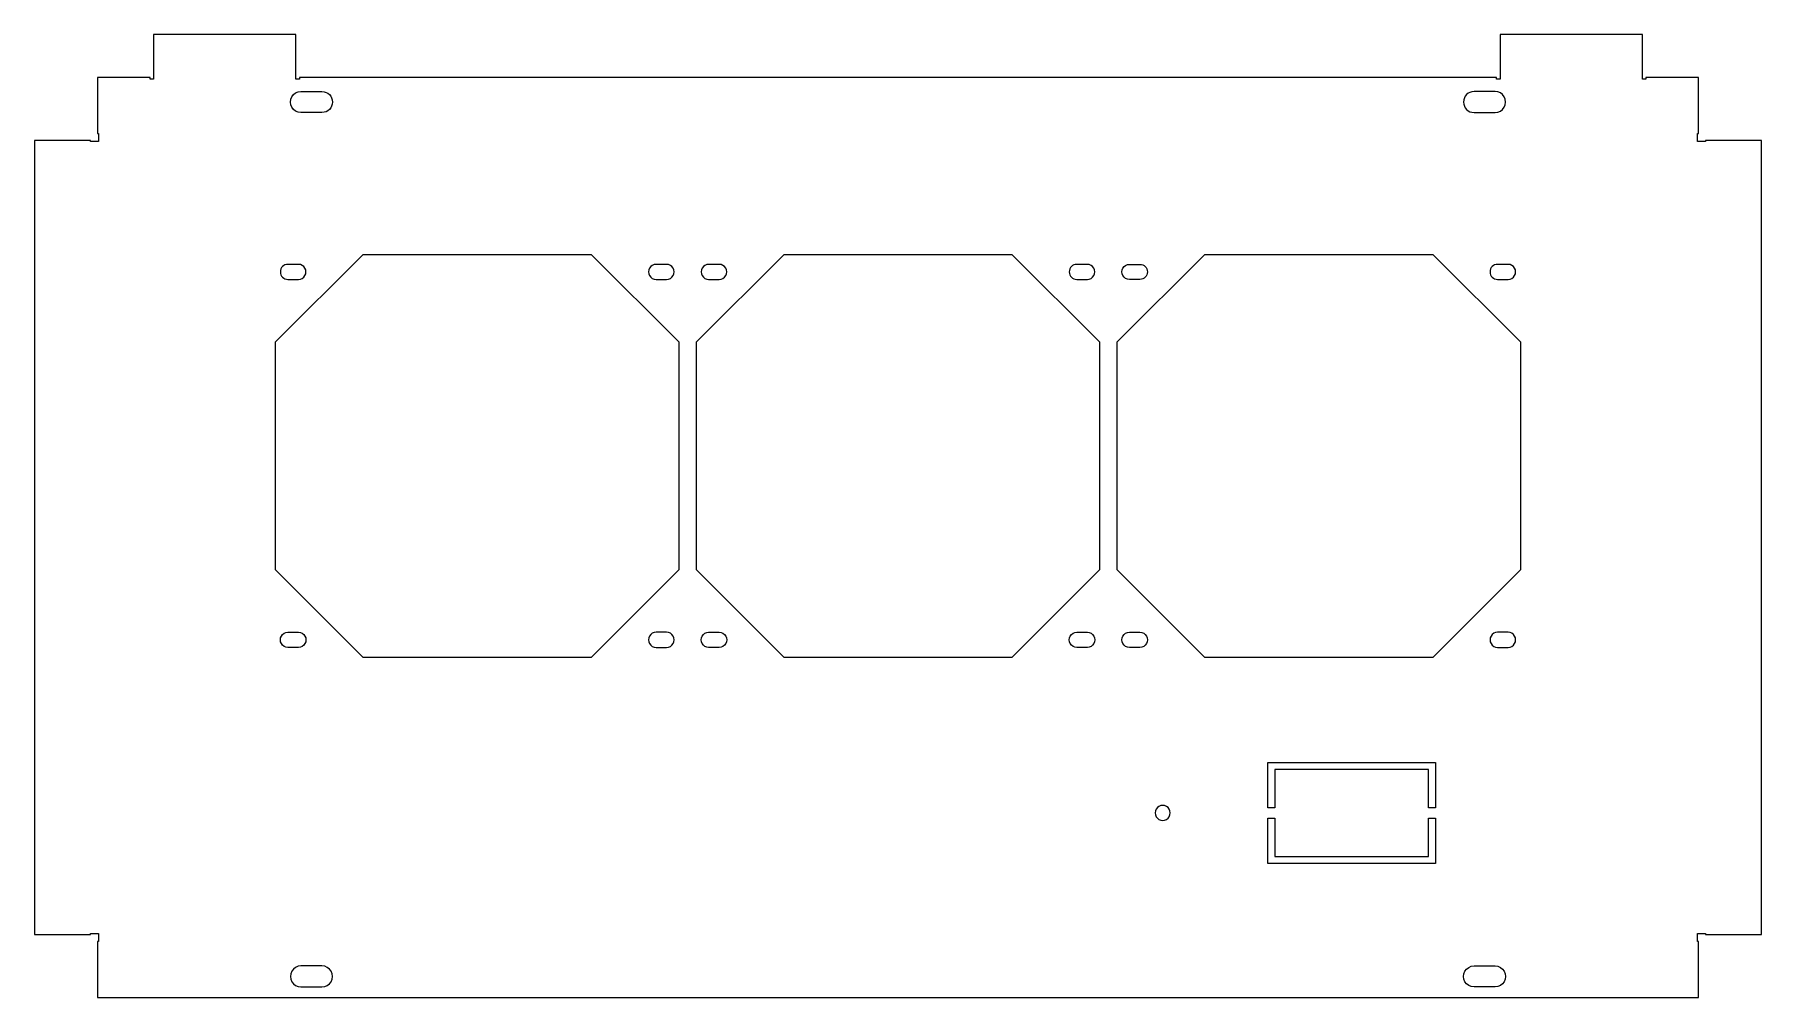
# Model space of a CAD drawing. Extents: x -298 to 194, y 46 to 320.
import ezdxf

# ---------------------------------------------------------------- set-up
doc = ezdxf.new("R2010")
doc.units = 0
doc.layers.add('Layer_1', color=7, linetype='CONTINUOUS')

msp = doc.modelspace()

# ---------------------------------------------------------------- linework, layer by layer
at = {"layer": 'Layer_1', "color": 7}
for p, q in [((-223.818285, 320.293168), (-264.40402, 320.293168)), ((-264.40402, 320.293168), (-264.40402, 307.531237)), ((-223.818285, 307.531237), (-223.818285, 320.293168)), ((160.181226, 320.293168), (119.59549, 320.293168)), ((119.59549, 320.293168), (119.59549, 307.531237)), ((160.181226, 307.531237), (160.181226, 320.293168)), ((-265.404019, 308.031238), (-280.404, 308.031238)), ((-280.404, 308.031238), (-280.404, 292.031256)), ((-265.404019, 307.531237), (-265.404019, 308.031238)), ((-264.40402, 307.531237), (-265.404019, 307.531237)), ((-222.818285, 307.531237), (-223.818285, 307.531237)), ((118.595498, 308.031238), (-222.818285, 308.031238)), ((-222.818285, 308.031238), (-222.818285, 307.531237)), ((118.595498, 307.531237), (118.595498, 308.031238)), ((119.59549, 307.531237), (118.595498, 307.531237)), ((161.181243, 307.531237), (160.181226, 307.531237)), ((176.181221, 308.031238), (161.181243, 308.031238)), ((161.181243, 308.031238), (161.181243, 307.531237)), ((176.181221, 292.031256), (176.181221, 308.031238)), ((-222.404073, 304.031243), (-216.404082, 304.031243)), ((-222.404073, 304.031243), (-222.404073, 304.031243)), ((118.181294, 304.031243), (112.181292, 304.031243)), ((-216.404082, 298.03125), (-222.404073, 298.03125)), ((112.181292, 298.03125), (118.181294, 298.03125)), ((-280.404, 292.031256), (-280.111107, 292.031256)), ((-280.111107, 292.031256), (-280.111107, 289.769312)), ((175.888328, 289.769312), (175.888328, 292.031256)), ((175.888328, 292.031256), (176.181221, 292.031256)), ((-282.373051, 290.062205), (-298.373031, 290.062205)), ((-298.373031, 290.062205), (-298.373031, 63.476692)), ((-282.373051, 289.769312), (-282.373051, 290.062205)), ((-280.111107, 289.769312), (-282.373051, 289.769312)), ((178.150274, 289.769312), (175.888328, 289.769312)), ((194.150243, 290.062205), (178.150274, 290.062205)), ((178.150274, 290.062205), (178.150274, 289.769312)), ((194.150243, 63.476692), (194.150243, 290.062205)), ((-229.611171, 232.562279), (-204.611202, 257.562248)), ((-204.611202, 257.562248), (-139.611284, 257.562248)), ((-139.611284, 257.562248), (-114.611315, 232.562279)), ((-109.611321, 232.562279), (-84.611352, 257.562248)), ((-84.611352, 257.562248), (-19.611435, 257.562248)), ((-19.611435, 257.562248), (5.388529, 232.562279)), ((10.388539, 232.562279), (35.388484, 257.562248)), ((35.388484, 257.562248), (100.388404, 257.562248)), ((100.388404, 257.562248), (125.388376, 232.562279)), ((-223.111179, 254.71225), (-226.111174, 254.71225)), ((-118.111312, 254.71225), (-121.111307, 254.71225)), ((-103.111329, 254.71225), (-106.111327, 254.71225)), ((1.888546, 254.71225), (-1.111455, 254.71225)), ((13.888522, 254.71225), (16.888523, 254.71225)), ((13.888522, 254.71225), (13.888522, 254.71225)), ((121.888393, 254.71225), (118.888392, 254.71225)), ((-226.111174, 250.412255), (-223.111179, 250.412255)), ((-121.111307, 250.412255), (-118.111312, 250.412255)), ((-106.111327, 250.412255), (-103.111329, 250.412255)), ((-1.111455, 250.412255), (1.888546, 250.412255)), ((16.888523, 250.412255), (13.888522, 250.412255)), ((118.888392, 250.412255), (121.888393, 250.412255)), ((-229.611171, 167.562361), (-229.611171, 232.562279)), ((-114.611315, 232.562279), (-114.611315, 167.562361)), ((-109.611321, 167.562361), (-109.611321, 232.562279)), ((5.388529, 232.562279), (5.388529, 167.562361)), ((10.388539, 167.562361), (10.388539, 232.562279)), ((125.388376, 232.562279), (125.388376, 167.562361)), ((-204.611202, 142.562393), (-229.611171, 167.562361)), ((-114.611315, 167.562361), (-139.611284, 142.562393)), ((-84.611352, 142.562393), (-109.611321, 167.562361)), ((5.388529, 167.562361), (-19.611435, 142.562393)), ((35.388484, 142.562393), (10.388539, 167.562361)), ((125.388376, 167.562361), (100.388404, 142.562393)), ((-226.111174, 149.712383), (-223.111179, 149.712383)), ((-118.111312, 149.712383), (-121.111307, 149.712383)), ((-106.111327, 149.712383), (-103.111329, 149.712383)), ((-106.111327, 149.712383), (-106.111327, 149.712383)), ((-1.111455, 149.712383), (1.888546, 149.712383)), ((13.888522, 149.712383), (16.888523, 149.712383)), ((13.888522, 149.712383), (13.888522, 149.712383)), ((121.888393, 149.712383), (118.888392, 149.712383)), ((-223.111179, 145.412388), (-226.111174, 145.412388)), ((-223.111179, 145.412388), (-223.111179, 145.412388)), ((-121.111307, 145.412388), (-118.111312, 145.412388)), ((-103.111329, 145.412388), (-106.111327, 145.412388)), ((1.888546, 145.412388), (-1.111455, 145.412388)), ((1.888546, 145.412388), (1.888546, 145.412388)), ((16.888523, 145.412388), (13.888522, 145.412388)), ((118.888392, 145.412388), (121.888393, 145.412388)), ((-139.611284, 142.562393), (-204.611202, 142.562393)), ((-19.611435, 142.562393), (-84.611352, 142.562393)), ((100.388404, 142.562393), (35.388484, 142.562393)), ((53.381372, 99.662447), (53.381372, 112.56243)), ((53.381372, 112.56243), (101.181307, 112.56243)), ((99.181297, 110.562431), (55.381354, 110.562431)), ((55.381354, 110.562431), (55.381354, 99.662447)), ((99.181297, 99.662447), (99.181297, 110.562431)), ((101.181307, 112.56243), (101.181307, 99.662447)), ((55.381354, 99.662447), (53.381372, 99.662447)), ((101.181307, 99.662447), (99.181297, 99.662447)), ((25.531391, 98.162447), (25.531391, 98.162447)), ((53.381372, 83.762467), (53.381372, 96.662449)), ((53.381372, 96.662449), (55.381354, 96.662449)), ((55.381354, 96.662449), (55.381354, 85.762463)), ((99.181297, 96.662449), (101.181307, 96.662449)), ((99.181297, 85.762463), (99.181297, 96.662449)), ((101.181307, 96.662449), (101.181307, 83.762467)), ((101.181307, 83.762467), (53.381372, 83.762467)), ((55.381354, 85.762463), (99.181297, 85.762463)), ((-298.373031, 63.476692), (-282.373051, 63.476692)), ((-282.373051, 63.476692), (-282.373051, 63.769586)), ((-282.373051, 63.769586), (-280.111107, 63.769586)), ((-280.111107, 61.507666), (-280.404, 61.507666)), ((-280.404, 61.507666), (-280.404, 45.50767)), ((-280.111107, 63.769586), (-280.111107, 61.507666)), ((175.888328, 61.507666), (175.888328, 63.769586)), ((175.888328, 63.769586), (178.150274, 63.769586)), ((176.181221, 61.507666), (175.888328, 61.507666)), ((176.181221, 45.50767), (176.181221, 61.507666)), ((178.150274, 63.769586), (178.150274, 63.476692)), ((178.150274, 63.476692), (194.150243, 63.476692)), ((-216.404082, 54.507673), (-222.404073, 54.507673)), ((112.181292, 54.507673), (118.181294, 54.507673)), ((112.181292, 54.507673), (112.181292, 54.507673)), ((-280.404, 45.50767), (176.181221, 45.50767)), ((-222.404073, 48.507671), (-216.404082, 48.507671)), ((118.181294, 48.507671), (112.181292, 48.507671))]:
    msp.add_line(p, q, dxfattribs=at)
for points in [[(-225.002146, 299.531248), (-225.538044, 300.45945), (-225.538044, 301.603043), (-225.002146, 302.531245)], [(-225.002146, 302.531245), (-224.466248, 303.459447), (-223.475868, 304.031243), (-222.404073, 304.031243)], [(-216.404082, 304.031243), (-214.747229, 304.031243), (-213.404085, 302.688099), (-213.404085, 301.031246)], [(-213.404085, 301.031246), (-213.404085, 299.374394), (-214.747229, 298.03125), (-216.404082, 298.03125)], [(112.181292, 304.031243), (110.52444, 304.031243), (109.181295, 302.688099), (109.181295, 301.031246)], [(109.181295, 301.031246), (109.181295, 299.374394), (110.52444, 298.03125), (112.181292, 298.03125)], [(120.779367, 302.531245), (120.243469, 303.459447), (119.253089, 304.031243), (118.181294, 304.031243)], [(120.779367, 299.531248), (121.315265, 300.45945), (121.315265, 301.603043), (120.779367, 302.531245)], [(-222.404073, 298.03125), (-223.475868, 298.03125), (-224.466248, 298.603046), (-225.002146, 299.531248)], [(118.181294, 298.03125), (119.253089, 298.03125), (120.243469, 298.603046), (120.779367, 299.531248)], [(-226.111174, 254.71225), (-227.298585, 254.71225), (-228.261171, 253.749663), (-228.261171, 252.562252)], [(-228.261171, 252.562252), (-228.261171, 251.374842), (-227.298585, 250.412255), (-226.111174, 250.412255)], [(-221.249226, 253.637251), (-221.633286, 254.302463), (-222.343059, 254.71225), (-223.111179, 254.71225)], [(-223.111179, 250.412255), (-222.343059, 250.412255), (-221.633286, 250.822042), (-221.249226, 251.487254)], [(-221.249226, 251.487254), (-220.865166, 252.152465), (-220.865166, 252.972039), (-221.249226, 253.637251)], [(-122.97326, 253.637251), (-123.35732, 252.972039), (-123.35732, 252.152465), (-122.97326, 251.487254)], [(-121.111307, 254.71225), (-121.879428, 254.71225), (-122.5892, 254.302463), (-122.97326, 253.637251)], [(-122.97326, 251.487254), (-122.5892, 250.822042), (-121.879428, 250.412255), (-121.111307, 250.412255)], [(-116.249359, 253.637251), (-116.63342, 254.302463), (-117.343192, 254.71225), (-118.111312, 254.71225)], [(-118.111312, 250.412255), (-117.343192, 250.412255), (-116.63342, 250.822042), (-116.249359, 251.487254)], [(-116.249359, 251.487254), (-115.865299, 252.152465), (-115.865299, 252.972039), (-116.249359, 253.637251)], [(-107.97328, 253.637251), (-108.35734, 252.972039), (-108.35734, 252.152465), (-107.97328, 251.487254)], [(-106.111327, 254.71225), (-106.879447, 254.71225), (-107.58922, 254.302463), (-107.97328, 253.637251)], [(-107.97328, 251.487254), (-107.58922, 250.822042), (-106.879447, 250.412255), (-106.111327, 250.412255)], [(-101.249377, 253.637251), (-101.633437, 254.302463), (-102.343209, 254.71225), (-103.111329, 254.71225)], [(-103.111329, 250.412255), (-102.343209, 250.412255), (-101.633437, 250.822042), (-101.249377, 251.487254)], [(-101.249377, 251.487254), (-100.865317, 252.152465), (-100.865317, 252.972039), (-101.249377, 253.637251)], [(-1.111455, 254.71225), (-2.298866, 254.71225), (-3.261453, 253.749663), (-3.261453, 252.562252)], [(-3.261453, 252.562252), (-3.261453, 251.374842), (-2.298866, 250.412255), (-1.111455, 250.412255)], [(3.750498, 253.637251), (3.366438, 254.302463), (2.656666, 254.71225), (1.888546, 254.71225)], [(1.888546, 250.412255), (2.656666, 250.412255), (3.366438, 250.822042), (3.750498, 251.487254)], [(3.750498, 251.487254), (4.134558, 252.152465), (4.134558, 252.972039), (3.750498, 253.637251)], [(12.02657, 251.487254), (11.64251, 252.152465), (11.64251, 252.972039), (12.02657, 253.637251)], [(12.02657, 253.637251), (12.41063, 254.302463), (13.120402, 254.71225), (13.888522, 254.71225)], [(13.888522, 250.412255), (13.120402, 250.412255), (12.41063, 250.822042), (12.02657, 251.487254)], [(16.888523, 254.71225), (18.075934, 254.71225), (19.03852, 253.749663), (19.03852, 252.562252)], [(19.03852, 252.562252), (19.03852, 251.374842), (18.075934, 250.412255), (16.888523, 250.412255)], [(118.888392, 254.71225), (117.700981, 254.71225), (116.738394, 253.749663), (116.738394, 252.562252)], [(116.738394, 252.562252), (116.738394, 251.374842), (117.700981, 250.412255), (118.888392, 250.412255)], [(123.750345, 253.637251), (123.366285, 254.302463), (122.656513, 254.71225), (121.888393, 254.71225)], [(121.888393, 250.412255), (122.656513, 250.412255), (123.366285, 250.822042), (123.750345, 251.487254)], [(123.750345, 251.487254), (124.134405, 252.152465), (124.134405, 252.972039), (123.750345, 253.637251)], [(-227.973127, 146.487387), (-228.357187, 147.152598), (-228.357187, 147.972173), (-227.973127, 148.637384)], [(-227.973127, 148.637384), (-227.589067, 149.302596), (-226.879294, 149.712383), (-226.111174, 149.712383)], [(-223.111179, 149.712383), (-222.343059, 149.712383), (-221.633286, 149.302596), (-221.249226, 148.637384)], [(-221.249226, 148.637384), (-220.865166, 147.972173), (-220.865166, 147.152598), (-221.249226, 146.487387)], [(-122.97326, 148.637384), (-123.35732, 147.972173), (-123.35732, 147.152598), (-122.97326, 146.487387)], [(-121.111307, 149.712383), (-121.879428, 149.712383), (-122.5892, 149.302596), (-122.97326, 148.637384)], [(-116.249359, 148.637384), (-116.63342, 149.302596), (-117.343192, 149.712383), (-118.111312, 149.712383)], [(-116.249359, 146.487387), (-115.865299, 147.152598), (-115.865299, 147.972173), (-116.249359, 148.637384)], [(-107.97328, 146.487387), (-108.35734, 147.152598), (-108.35734, 147.972173), (-107.97328, 148.637384)], [(-107.97328, 148.637384), (-107.58922, 149.302596), (-106.879447, 149.712383), (-106.111327, 149.712383)], [(-103.111329, 149.712383), (-102.343209, 149.712383), (-101.633437, 149.302596), (-101.249377, 148.637384)], [(-101.249377, 148.637384), (-100.865317, 147.972173), (-100.865317, 147.152598), (-101.249377, 146.487387)], [(-2.973408, 146.487387), (-3.357468, 147.152598), (-3.357468, 147.972173), (-2.973408, 148.637384)], [(-2.973408, 148.637384), (-2.589348, 149.302596), (-1.879575, 149.712383), (-1.111455, 149.712383)], [(1.888546, 149.712383), (2.656666, 149.712383), (3.366438, 149.302596), (3.750498, 148.637384)], [(3.750498, 148.637384), (4.134558, 147.972173), (4.134558, 147.152598), (3.750498, 146.487387)], [(12.02657, 146.487387), (11.64251, 147.152598), (11.64251, 147.972173), (12.02657, 148.637384)], [(12.02657, 148.637384), (12.41063, 149.302596), (13.120402, 149.712383), (13.888522, 149.712383)], [(16.888523, 149.712383), (17.656643, 149.712383), (18.366416, 149.302596), (18.750476, 148.637384)], [(18.750476, 148.637384), (19.134536, 147.972173), (19.134536, 147.152598), (18.750476, 146.487387)], [(117.026439, 148.637384), (116.642379, 147.972173), (116.642379, 147.152598), (117.026439, 146.487387)], [(118.888392, 149.712383), (118.120272, 149.712383), (117.410499, 149.302596), (117.026439, 148.637384)], [(123.750345, 148.637384), (123.366285, 149.302596), (122.656513, 149.712383), (121.888393, 149.712383)], [(123.750345, 146.487387), (124.134405, 147.152598), (124.134405, 147.972173), (123.750345, 148.637384)], [(-226.111174, 145.412388), (-226.879294, 145.412388), (-227.589067, 145.822175), (-227.973127, 146.487387)], [(-221.249226, 146.487387), (-221.633286, 145.822175), (-222.343059, 145.412388), (-223.111179, 145.412388)], [(-122.97326, 146.487387), (-122.5892, 145.822175), (-121.879428, 145.412388), (-121.111307, 145.412388)], [(-118.111312, 145.412388), (-117.343192, 145.412388), (-116.63342, 145.822175), (-116.249359, 146.487387)], [(-106.111327, 145.412388), (-106.879447, 145.412388), (-107.58922, 145.822175), (-107.97328, 146.487387)], [(-101.249377, 146.487387), (-101.633437, 145.822175), (-102.343209, 145.412388), (-103.111329, 145.412388)], [(-1.111455, 145.412388), (-1.879575, 145.412388), (-2.589348, 145.822175), (-2.973408, 146.487387)], [(3.750498, 146.487387), (3.366438, 145.822175), (2.656666, 145.412388), (1.888546, 145.412388)], [(13.888522, 145.412388), (13.120402, 145.412388), (12.41063, 145.822175), (12.02657, 146.487387)], [(18.750476, 146.487387), (18.366416, 145.822175), (17.656643, 145.412388), (16.888523, 145.412388)], [(117.026439, 146.487387), (117.410499, 145.822175), (118.120272, 145.412388), (118.888392, 145.412388)], [(121.888393, 145.412388), (122.656513, 145.412388), (123.366285, 145.822175), (123.750345, 146.487387)], [(22.30461, 100.029581), (21.638487, 99.644138), (21.229189, 98.932045), (21.231415, 98.162447)], [(24.458197, 100.029581), (23.792074, 100.415024), (22.970733, 100.415024), (22.30461, 100.029581)], [(25.531391, 98.162447), (25.533618, 98.932045), (25.12432, 99.644138), (24.458197, 100.029581)], [(21.231415, 98.162447), (21.229189, 97.392848), (21.638487, 96.680756), (22.30461, 96.295313)], [(22.30461, 96.295313), (22.970733, 95.909869), (23.792074, 95.909869), (24.458197, 96.295313)], [(24.458197, 96.295313), (25.12432, 96.680756), (25.533618, 97.392848), (25.531391, 98.162447)], [(-222.404073, 54.507673), (-223.47587, 54.507673), (-224.466251, 53.935876), (-225.00215, 53.007672)], [(-213.806005, 53.007672), (-214.341903, 53.935876), (-215.332285, 54.507673), (-216.404082, 54.507673)], [(109.583215, 53.007672), (110.119114, 53.935876), (111.109495, 54.507673), (112.181292, 54.507673)], [(118.181294, 54.507673), (119.253091, 54.507673), (120.243472, 53.935876), (120.779371, 53.007672)], [(-225.00215, 53.007672), (-225.538048, 52.079469), (-225.538048, 50.935875), (-225.00215, 50.007671)], [(-225.00215, 50.007671), (-224.466251, 49.079468), (-223.47587, 48.507671), (-222.404073, 48.507671)], [(-216.404082, 48.507671), (-215.332285, 48.507671), (-214.341903, 49.079468), (-213.806005, 50.007671)], [(-213.806005, 50.007671), (-213.270106, 50.935875), (-213.270106, 52.079469), (-213.806005, 53.007672)], [(109.583215, 50.007671), (109.047317, 50.935875), (109.047317, 52.079469), (109.583215, 53.007672)], [(112.181292, 48.507671), (111.109495, 48.507671), (110.119114, 49.079468), (109.583215, 50.007671)], [(120.779371, 50.007671), (120.243472, 49.079468), (119.253091, 48.507671), (118.181294, 48.507671)], [(120.779371, 53.007672), (121.315269, 52.079469), (121.315269, 50.935875), (120.779371, 50.007671)]]:
    msp.add_open_spline(points, degree=3, dxfattribs=at)

doc.saveas('drawing.dxf')
